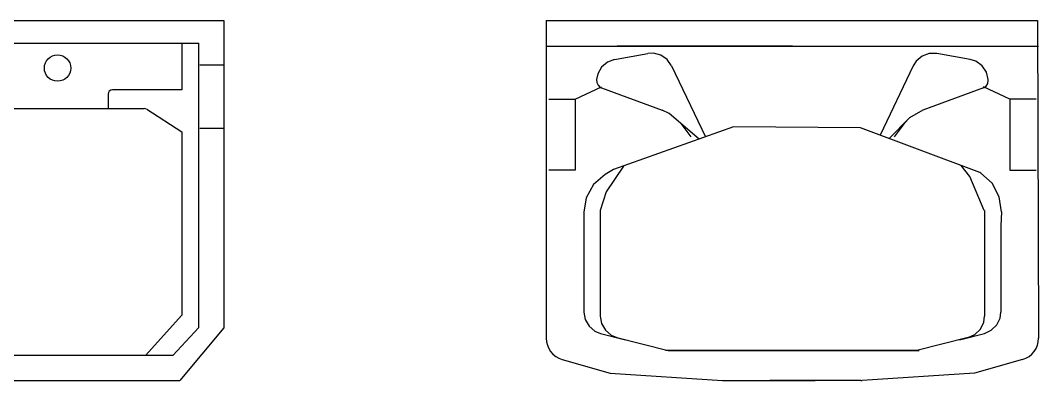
# Model space of a CAD drawing. Header units: millimetres. Extents: x -4017 to 59953, y -688 to 66564.
# Drawn here: x 46876 to 48034, y 4767 to 5177 of the extents above; entities that cross this region are included whole.
import ezdxf

# ---------------------------------------------------------------- set-up
doc = ezdxf.new("R2010")
doc.units = ezdxf.units.MM
doc.styles.get("Standard").update_dxf_attribs({"font": 'arial.ttf'})

# ---------------------------------------------------------------- blocks, each defined once
blk = doc.blocks.new('A$C5F9B3F81')
for p, q in [((0, 0.41), (0, 0.06)), ((0, 0.41), (0.56, 0.41)), ((0.56, 0.41), (0.56, 0.06)), ((0.0291, 0.0605), (0.0291, 0.384)), ((0.0291, 0.384), (0.5313, 0.384)), ((0.0482, 0.384), (0.0482, 0.331)), ((0.2802, 0.384), (0.1902, 0.384)), ((0.1902, 0.384), (0.3702, 0.384)), ((0.5122, 0.384), (0.5122, 0.331)), ((0.5313, 0.0605), (0.5313, 0.384)), ((0.0026, 0.3592), (0.0291, 0.3592)), ((0.5593, 0.3592), (0.5327, 0.3592)), ((0.0482, 0.331), (0.1257, 0.331)), ((0.1307, 0.326), (0.1307, 0.3097)), ((0.4282, 0.326), (0.4282, 0.3097)), ((0.5122, 0.331), (0.4332, 0.331)), ((0.0894, 0.3097), (0.0482, 0.2832)), ((0.0894, 0.3097), (0.4694, 0.3097)), ((0.4722, 0.3089), (0.5121, 0.2832)), ((0.0011, 0.2868), (0.0291, 0.2868)), ((0.0482, 0.2832), (0.0482, 0.0747)), ((0.5121, 0.2832), (0.5121, 0.0747)), ((0.5607, 0.2868), (0.5327, 0.2868)), ((0.0482, 0.0747), (0.0894, 0.0287)), ((0.5121, 0.0747), (0.4709, 0.0287)), ((0, 0.06), (0.05, 0)), ((0.0585, 0.0287), (0.0291, 0.0605)), ((0.5018, 0.0287), (0.5313, 0.0605)), ((0.56, 0.06), (0.51, 0)), ((0.5018, 0.0287), (0.0585, 0.0287)), ((0.05, 0), (0.51, 0))]:
    blk.add_line(p, q)
for centre, radius in [((0.2809, 0.3663), 0.008), ((0.3708, 0.3557), 0.015), ((0.1911, 0.3539), 0.015), ((0.2809, 0.2284), 0.0331), ((0.2809, 0.2284), 0.0249)]:
    blk.add_circle(centre, radius)
for centre, start, end in [((0.1257, 0.326), 0, 90), ((0.4332, 0.326), 90, 180), ((0.4694, 0.3047), 57.2444, 90)]:
    blk.add_arc(centre, 0.005, start, end)
at = {"width": 0.8, "flags": 9}
for tag in ['YSIZE', 'XSIZE']:
    blk.add_attdef(tag, (0.28, 0.41), '', height=0.0005, dxfattribs=at)
blk = doc.blocks.new('A$C214113DD')
for p, q in [((0, 0.41), (0, 0.0482)), ((0, 0.41), (0.5587, 0.41)), ((0.5587, 0.41), (0.5599, 0.0483)), ((0, 0.3807), (0.56, 0.3807)), ((0.0777, 0.3654), (0.1156, 0.3722)), ((0.28, 0.3807), (0.0805, 0.3807)), ((0.1219, 0.3725), (0.1156, 0.3722)), ((0.1303, 0.3704), (0.1219, 0.3725)), ((0.4357, 0.3722), (0.4275, 0.3693)), ((0.4444, 0.3722), (0.4357, 0.3722)), ((0.4823, 0.3654), (0.4444, 0.3722)), ((0.0696, 0.3624), (0.063, 0.3568)), ((0.0777, 0.3654), (0.0696, 0.3624)), ((0.1374, 0.3655), (0.1303, 0.3704)), ((0.1425, 0.3584), (0.1374, 0.3655)), ((0.4209, 0.3637), (0.4175, 0.3584)), ((0.4275, 0.3693), (0.4209, 0.3637)), ((0.4886, 0.3634), (0.4823, 0.3654)), ((0.4957, 0.3583), (0.4886, 0.3634)), ((0.0587, 0.3493), (0.0572, 0.3427)), ((0.063, 0.3568), (0.0587, 0.3493)), ((0.1425, 0.3584), (0.1812, 0.2775)), ((0.4175, 0.3584), (0.3797, 0.2794)), ((0.5006, 0.3511), (0.4957, 0.3583)), ((0.5028, 0.3427), (0.5006, 0.3511)), ((0.0572, 0.3427), (0.0576, 0.3392)), ((0.0576, 0.3392), (0.0591, 0.3361)), ((0.0591, 0.3361), (0.0615, 0.3337)), ((0.5002, 0.3352), (0.5021, 0.3381)), ((0.5021, 0.3381), (0.5028, 0.3415)), ((0.5028, 0.3415), (0.5028, 0.3427)), ((0.0329, 0.3204), (0.0628, 0.3342)), ((0.0615, 0.3337), (0.0625, 0.3331)), ((0.0627, 0.3331), (0.1317, 0.3078)), ((0.4973, 0.3331), (0.4283, 0.3078)), ((0.5271, 0.3204), (0.4972, 0.3342)), ((0.4975, 0.3331), (0.5002, 0.3352)), ((0.0029, 0.3204), (0.0329, 0.3204)), ((0.0329, 0.3204), (0.0329, 0.2394)), ((0.5271, 0.3204), (0.5271, 0.2394)), ((0.5571, 0.3204), (0.5271, 0.3204)), ((0.1397, 0.304), (0.1317, 0.3078)), ((0.174, 0.2749), (0.1397, 0.304)), ((0.4283, 0.3078), (0.4133, 0.2991)), ((0.4283, 0.3078), (0.4133, 0.2991)), ((0.1529, 0.2928), (0.1643, 0.2773)), ((0.4133, 0.2991), (0.39, 0.2755)), ((0.4071, 0.2928), (0.3957, 0.2773)), ((0.4133, 0.2991), (0.4071, 0.2928)), ((0.213, 0.2888), (0.0766, 0.2402)), ((0.3576, 0.2877), (0.213, 0.2888)), ((0.4931, 0.2368), (0.3576, 0.2877)), ((0.0877, 0.2442), (0.0683, 0.2147)), ((0.4816, 0.2325), (0.472, 0.2448)), ((0.0329, 0.2394), (0.0029, 0.2394)), ((0.067, 0.2346), (0.0539, 0.2231)), ((0.0766, 0.2402), (0.067, 0.2346)), ((0.498, 0.1938), (0.4816, 0.2325)), ((0.4941, 0.2362), (0.4931, 0.2368)), ((0.507, 0.2246), (0.4941, 0.2362)), ((0.5271, 0.2394), (0.5571, 0.2394)), ((0.0539, 0.2231), (0.0455, 0.2079)), ((0.5152, 0.2093), (0.507, 0.2246)), ((0.0683, 0.2147), (0.0614, 0.1938)), ((0.5177, 0.192), (0.5152, 0.2093)), ((0.0455, 0.2079), (0.0428, 0.1916)), ((0.0428, 0.1916), (0.0428, 0.1762)), ((0.0614, 0.1938), (0.0614, 0.0734)), ((0.4986, 0.1938), (0.4986, 0.0734)), ((0.5177, 0.192), (0.5172, 0.1762)), ((0.0428, 0.1762), (0.0428, 0.0781)), ((0.0428, 0.1762), (0.0428, 0.0781)), ((0.5172, 0.1762), (0.5172, 0.0781)), ((0.5172, 0.1762), (0.5172, 0.0781)), ((0.0428, 0.0781), (0.0443, 0.0696)), ((0.0443, 0.0696), (0.0487, 0.062)), ((0.0614, 0.0734), (0.0629, 0.0649)), ((0.4976, 0.0666), (0.4986, 0.0734)), ((0.5124, 0.0634), (0.5162, 0.0713)), ((0.5162, 0.0713), (0.5172, 0.0781)), ((0.0487, 0.062), (0.0553, 0.0564)), ((0.0629, 0.0649), (0.0673, 0.0573)), ((0.4876, 0.0527), (0.4938, 0.0587)), ((0.4938, 0.0587), (0.4976, 0.0666)), ((0.5062, 0.0574), (0.5124, 0.0634)), ((0.0553, 0.0564), (0.0617, 0.0538)), ((0.0617, 0.0538), (0.09, 0.0465)), ((0.0673, 0.0573), (0.0739, 0.0517)), ((0.0739, 0.0517), (0.0803, 0.0491)), ((0.0803, 0.0491), (0.1386, 0.0344)), ((0.4797, 0.0491), (0.4214, 0.0344)), ((0.47, 0.0465), (0.4983, 0.0538)), ((0.4797, 0.0491), (0.4876, 0.0527)), ((0.4983, 0.0538), (0.5062, 0.0574)), ((0.0182, 0.0241), (0.0728, 0.0086)), ((0.4214, 0.0344), (0.1357, 0.0344)), ((0.1386, 0.0344), (0.4243, 0.0344)), ((0.5418, 0.0241), (0.4872, 0.0086)), ((0.0728, 0.0086), (0.2006, 0.0001)), ((0.2006, 0.0001), (0.2023, 0)), ((0.3577, 0), (0.3594, 0.0001)), ((0.4872, 0.0086), (0.3594, 0.0001)), ((0.2023, 0), (0.3057, 0)), ((0.3577, 0), (0.2543, 0))]:
    blk.add_line(p, q)
for centre, start, end in [((0.025, 0.0482), 179.8661, 254.1086), ((0.5349, 0.0482), 285.8912, 0.326)]:
    blk.add_arc(centre, 0.025, start, end)

msp = doc.modelspace()

# ---------------------------------------------------------------- block references
at = {"color": 7, "xscale": 1000, "yscale": 1000, "zscale": 1000}
for name, p in [('A$C5F9B3F81', (46547.3, 4767.3)), ('A$C214113DD', (47473.9, 4767.3))]:
    msp.add_blockref(name, p, dxfattribs=at)

doc.saveas('drawing.dxf')
